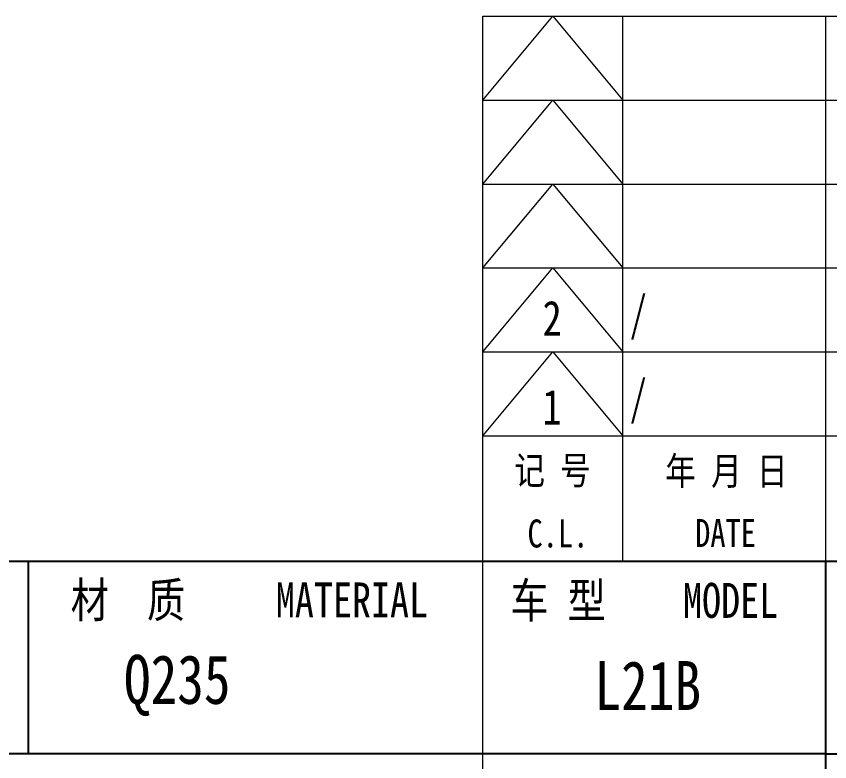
# Model space of a CAD drawing. Header units: millimetres. Extents: x 1333 to 359964, y -52803 to -5704.
# Drawn here: x 168405.5 to 168463.7, y -34526.7 to -34473.4 of the extents above; entities that cross this region are included whole.
import ezdxf
from ezdxf.enums import TextEntityAlignment as Align

# ---------------------------------------------------------------- set-up
doc = ezdxf.new("R2010")
doc.units = ezdxf.units.MM
doc.header["$LTSCALE"] = 0.5
for name, color, linetype in [('图\\M+19E79\\M+195B6\\M+18E9A', 7, 'Continuous'), ('材质', 7, 'Continuous'), ('车型', 7, 'Continuous')]:
    doc.layers.add(name, color=color, linetype=linetype)
doc.layers.add('图框', color=7, linetype='Continuous', lineweight=18)
doc.styles.add('国标', font='simfang.ttf', dxfattribs={"width": 0.8})

# ---------------------------------------------------------------- blocks, each defined once
blk = doc.blocks.new('GZDEH零件A3图框V01版')
at = {"layer": '图\\M+19E79\\M+195B6\\M+18E9A', "color": 7}
blk.add_line((3272.49, -1788.461), (3092.49, -1788.461), dxfattribs=at)
at = {"layer": '图\\M+19E79\\M+195B6\\M+18E9A', "color": 9}
for p, q in [((3272.49, -1788.461), (3092.49, -1788.461)), ((3124.99, -1788.461), (3124.99, -1802.211)), ((3181.99, -1788.461), (3181.99, -1832.961)), ((3181.99, -1802.211), (3092.49, -1802.211)), ((3181.99, -1802.211), (3272.49, -1802.211))]:
    blk.add_line(p, q, dxfattribs=at)
at = {"layer": '图框', "linetype": 'Continuous'}
for p, q in [((3157.49, -1749.461), (3272.49, -1749.461)), ((3157.49, -1832.961), (3157.49, -1749.461))]:
    blk.add_line(p, q, dxfattribs=at)
at = {"layer": '图框', "color": 9}
for p, q in [((3157.49, -1755.461), (3162.49, -1749.461)), ((3162.49, -1749.461), (3167.49, -1755.461)), ((3167.49, -1788.461), (3167.49, -1749.461)), ((3157.49, -1755.461), (3272.49, -1755.461)), ((3157.49, -1761.461), (3162.49, -1755.461)), ((3162.49, -1755.461), (3167.49, -1761.461)), ((3157.49, -1761.461), (3272.49, -1761.461)), ((3157.49, -1767.461), (3162.49, -1761.461)), ((3162.49, -1761.461), (3167.49, -1767.461)), ((3157.49, -1767.461), (3272.49, -1767.461)), ((3157.49, -1773.461), (3162.49, -1767.461)), ((3162.49, -1767.461), (3167.49, -1773.461)), ((3157.49, -1773.461), (3272.49, -1773.461)), ((3157.49, -1779.461), (3162.49, -1773.461)), ((3162.49, -1773.461), (3167.49, -1779.461)), ((3157.49, -1779.461), (3272.49, -1779.461))]:
    blk.add_line(p, q, dxfattribs=at)
at = {"layer": '图框', "color": 9, "linetype": 'Continuous'}
blk.add_line((3181.99, -1749.461), (3181.99, -1832.961), dxfattribs=at)
at = {"layer": '图\\M+19E79\\M+195B6\\M+18E9A', "color": 9, "style": '国标', "width": 0.8}
blk.add_text('材  质', height=2.5, dxfattribs=at).set_placement((3128.037, -1792.46))
for s, p in [('车 型', (3162.871, -1791.196)), ('MODEL', (3175.202, -1791.239))]:
    blk.add_text(s, height=2.5, dxfattribs=at).set_placement(p, align=Align.MIDDLE)
blk.add_text('MATERIAL', height=2.5, dxfattribs=at).set_placement((3148.136, -1792.46), align=Align.CENTER)
at = {"layer": '图框', "color": 9, "style": '国标', "width": 0.8}
for s, p in [('记 号', (3162.474, -1782.941)), ('年 月 日', (3174.902, -1782.985)), ('C.L.', (3162.86, -1787.454)), ('DATE', (3174.845, -1787.42))]:
    blk.add_text(s, height=2, dxfattribs=at).set_placement(p, align=Align.CENTER)
blk = doc.blocks.new('DEH A3')
at = {"layer": '图框'}
blk.add_blockref('GZDEH零件A3图框V01版', (-2857.49, 1846.461), dxfattribs=at)

msp = doc.modelspace()

# ---------------------------------------------------------------- block references
at = {"layer": '图框'}
msp.add_blockref('DEH A3', (168138.865, -34570.402), dxfattribs=at)

# ---------------------------------------------------------------- texts
at = {"layer": '图\\M+19E79\\M+195B6\\M+18E9A', "color": 3, "style": '国标'}
for s, width, p in [('/', 0.705904, (168449.375, -34495.93)), ('2', 0.8, (168443.143, -34496.246)), ('/', 0.705904, (168449.375, -34501.93)), ('1', 0.8, (168443.132, -34502.606))]:
    msp.add_text(s, height=2.5, dxfattribs=dict(at, width=width)).set_placement(p)
at = {"layer": '材质', "color": 3, "style": '国标', "width": 0.8}
msp.add_text('Q235', height=3.5, dxfattribs=at).set_placement((168417.023, -34522.582), align=Align.CENTER)
at = {"layer": '车型', "color": 3, "style": '国标', "width": 0.8}
msp.add_text('L21B', height=3.5, dxfattribs=at).set_placement((168450.66, -34523.021), align=Align.CENTER)

doc.saveas('drawing.dxf')
